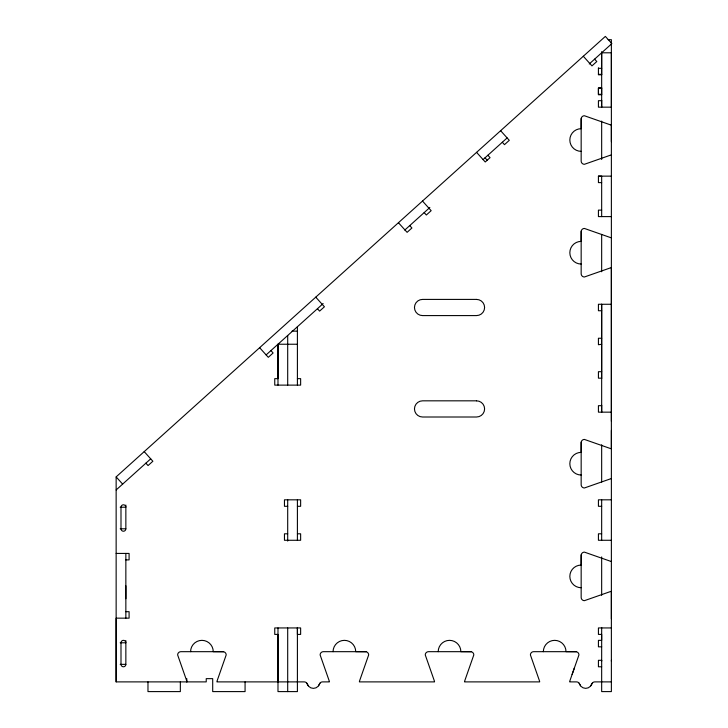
<?xml version="1.0" encoding="UTF-8"?>
<svg xmlns="http://www.w3.org/2000/svg" width="728" height="728" viewBox="0 0 728 728"><rect width="100%" height="100%" fill="white"/><g stroke="black" fill="none" stroke-linecap="round" stroke-linejoin="round"><path stroke-width="1.09" d="M245.072 681.89L245.072 691.6L212.703 691.6L212.703 678.651L206.233 678.651L206.233 681.89L116.143 681.89L116.143 618.154L129.093 618.154L129.093 611.684L125.853 611.684M125.853 598.735L125.853 585.785M277.987 681.89L277.987 627.945M297.406 344.235L277.987 344.235L277.987 378.642L274.747 378.642L274.747 385.121L300.637 385.121L300.637 378.642L297.406 378.642M297.406 634.188L297.406 627.445M601.665 661.206L601.665 660.314M611.374 661.206L611.374 660.314M611.374 618.809L611.374 591.427A3.231 3.231 0 0 0 610.446 591.555L584.402 600.673A3.24 3.24 0 0 1 581.162 597.433L581.162 555.355A3.24 3.24 0 0 1 584.402 552.124L610.446 561.243A3.249 3.249 0 0 0 611.374 561.37M611.374 430.421L611.374 448.675A3.249 3.249 0 0 1 610.446 448.539L584.402 439.421A3.24 3.24 0 0 0 581.162 442.66L581.162 484.739A3.24 3.24 0 0 0 584.402 487.978L610.446 478.86A3.231 3.231 0 0 1 611.374 478.724M611.374 421.284L611.374 267.74A3.24 3.24 0 0 0 610.446 267.877L584.402 276.995A3.24 3.24 0 0 1 581.162 273.755L581.162 231.677A3.24 3.24 0 0 1 584.402 228.446L610.446 237.556A3.24 3.24 0 0 0 611.374 237.692M611.374 141.651L611.374 124.406M581.217 118.391L581.162 128.692A11.329 11.329 0 0 0 569.833 140.022A11.329 11.329 0 0 0 581.162 151.351M581.217 231.095L581.162 241.387A11.329 11.329 0 0 0 569.833 252.716A11.329 11.329 0 0 0 581.162 264.046M581.217 442.069L581.162 452.37A11.329 11.329 0 0 0 569.833 463.7A11.329 11.329 0 0 0 581.162 475.029M581.217 554.772L581.162 565.074A11.329 11.329 0 0 0 569.833 576.403A11.329 11.329 0 0 0 581.162 587.724M572.117 674.456L574.392 667.94M318.582 685.758L319.947 683.192M590.872 685.758L592.237 683.192M116.143 489.962L150.705 458.84M266.13 354.909L323.141 303.576M404.777 230.066L429.839 207.507M483.074 159.578L507.125 137.92M589.243 63.973L611.857 43.616L605.359 36.4L116.143 476.895L122.641 484.111M608.135 39.685L611.374 39.685L611.374 691.6L601.665 691.6L601.665 627.445M598.425 68.323L601.665 68.323M598.425 74.347L601.665 74.347M601.665 74.793L598.425 74.793L598.425 67.877M601.665 87.833L598.425 87.833L598.425 94.303L601.665 94.303M601.665 88.279L598.425 88.279L598.425 94.758L601.665 94.758L601.665 87.906M601.665 100.692L598.425 100.692L598.425 107.162L611.374 107.162L611.374 52.798L601.665 52.798L601.665 107.162L601.665 100.364M601.665 182.61L598.425 182.61L598.425 176.14L601.665 176.14L601.665 216.598M598.425 176.14L611.374 176.14M601.665 210.128L598.425 210.128L598.425 216.598L611.374 216.598M611.374 304.268L598.425 304.268L598.425 310.738L601.665 310.738M292.01 331.131L297.406 331.131M601.665 338.247L598.425 338.247L598.425 344.726L601.665 344.28M601.665 371.699L598.425 371.699L598.425 378.169L601.665 378.169M601.665 405.687L598.425 405.687L598.425 412.157L611.374 412.157M611.374 499.817L598.425 499.817L598.425 506.297L601.665 506.297M287.697 506.297L284.457 506.297L284.457 499.817L300.637 499.817L300.637 506.297L297.406 506.297M120.193 507.225L125.853 507.225A2.43 2.43 0 0 0 123.423 504.795A2.43 2.43 0 0 0 120.994 507.225L121.003 528.801A2.43 2.43 0 0 0 123.423 531.231A2.43 2.43 0 0 0 125.853 528.801L125.853 505.068M120.193 528.801L125.853 528.801M287.697 533.806L284.457 533.806L284.457 540.276L300.637 540.276L300.637 533.806L297.406 533.806M601.665 533.806L598.425 533.806L598.425 540.276L611.374 540.276M116.143 553.426L129.093 553.426L129.093 559.896L125.853 559.896M611.374 627.945L598.425 627.945L598.425 634.416L601.665 634.416L601.665 640.349L598.425 640.349L598.425 646.828L601.692 646.828M297.406 634.416L300.637 634.416L300.637 627.945L274.747 627.945L274.747 634.416L277.987 634.416L277.987 691.6L297.406 691.6L297.406 627.945M120.193 642.779L125.853 642.779A2.43 2.43 0 0 0 123.423 640.349A2.43 2.43 0 0 0 120.994 642.779L121.003 664.355A2.43 2.43 0 0 0 123.423 666.784A2.43 2.43 0 0 0 125.853 664.355L125.853 640.613M601.692 660.314L598.425 660.314L598.425 666.784L601.665 666.784M120.193 664.355L125.853 664.355M611.374 681.89L594.84 681.89A3.24 3.24 0 0 0 591.782 684.047A6.47 6.47 0 0 1 579.579 684.047A3.24 3.24 0 0 0 576.53 681.89L569.696 681.89A3.249 3.249 0 0 1 569.833 680.962L578.951 654.918A3.24 3.24 0 0 0 575.712 651.678L533.633 651.678A3.24 3.24 0 0 0 530.403 654.918L539.512 680.962A3.221 3.221 0 0 1 539.648 681.89L464.555 681.89A3.231 3.231 0 0 1 464.692 680.962L473.81 654.918A3.24 3.24 0 0 0 470.57 651.678L428.492 651.678A3.24 3.24 0 0 0 425.261 654.918L434.37 680.962A3.24 3.24 0 0 1 434.507 681.89L359.414 681.89A3.249 3.249 0 0 1 359.55 680.962L368.668 654.918A3.24 3.24 0 0 0 365.429 651.678L323.35 651.678A3.24 3.24 0 0 0 320.12 654.918L329.229 680.962A3.231 3.231 0 0 1 329.365 681.89L322.54 681.89A3.24 3.24 0 0 0 319.492 684.047A6.47 6.47 0 0 1 307.28 684.047A3.24 3.24 0 0 0 304.231 681.89L216.944 681.89A3.24 3.24 0 0 1 217.081 680.962L226.19 654.918A3.24 3.24 0 0 0 222.959 651.678L180.881 651.678A3.24 3.24 0 0 0 177.641 654.918L186.759 680.962A3.24 3.24 0 0 1 186.896 681.89M576.303 651.733L566.002 651.678A11.329 11.329 0 0 0 554.672 640.349A11.329 11.329 0 0 0 543.343 651.678M471.162 651.733L460.86 651.678A11.329 11.329 0 0 0 449.531 640.349A11.329 11.329 0 0 0 438.201 651.678M366.02 651.733L355.719 651.678A11.329 11.329 0 0 0 344.389 640.349A11.329 11.329 0 0 0 333.06 651.678M223.551 651.733L213.249 651.678A11.329 11.329 0 0 0 201.92 640.349A11.329 11.329 0 0 0 190.59 651.678M594.621 59.141L596.787 61.543L591.973 65.875L583.31 56.256M500.627 130.703L509.291 140.322L504.486 144.654L502.32 142.251M487.887 155.246L490.053 157.648L485.239 161.98L476.576 152.361M485.012 157.83L487.178 160.233M422.495 201.055L431.158 210.674L426.344 215.006L424.178 212.603M409.746 225.598L411.911 228.001L407.098 232.332L398.434 222.713M315.761 297.161L324.424 306.779L319.61 311.111L317.444 308.708M270.934 350.577L273.1 352.989L268.295 357.321L259.632 347.693M144.208 451.624L152.871 461.243L148.057 465.574L145.891 463.172M579.124 683.192L580.489 685.758M306.825 683.192L308.19 685.758M601.665 51.67L601.665 74.647M601.665 121.094L601.665 159.505M601.665 234.398L601.665 271.753M601.665 378.56L601.665 304.268L601.665 412.157L601.665 405.341M601.665 444.781L601.665 482.054M601.665 499.817L601.665 540.276M601.665 556.92L601.665 595.322M297.406 326.754L297.406 385.121M297.406 499.817L297.406 540.276M287.697 335.49L287.697 385.121M287.697 499.817L287.697 541.068M287.697 627.945L287.697 691.6M277.987 344.235L277.987 385.121M186.814 678.651L186.814 681.89M180.344 681.89L180.344 691.6L147.975 691.6L147.975 681.89M125.853 553.426L125.853 618.154M116.143 477.013L116.143 681.89M611.374 124.998A3.249 3.249 0 0 1 610.446 124.861L584.402 115.743A3.24 3.24 0 0 0 581.162 118.983L581.162 161.061A3.24 3.24 0 0 0 584.402 164.301L610.446 155.182A3.231 3.231 0 0 1 611.374 155.046M476.503 299.408L422.559 299.408A8.09 8.09 0 0 0 414.469 307.498A8.09 8.09 0 0 0 422.559 315.588L476.503 315.588A8.09 8.09 0 0 0 484.602 307.498A8.09 8.09 0 0 0 476.503 299.408M476.503 400.828L422.559 400.828A8.09 8.09 0 0 0 414.469 408.918A8.09 8.09 0 0 0 422.559 417.007L476.503 417.007A8.09 8.09 0 0 0 484.602 408.918A8.09 8.09 0 0 0 476.503 400.828"/></g></svg>
